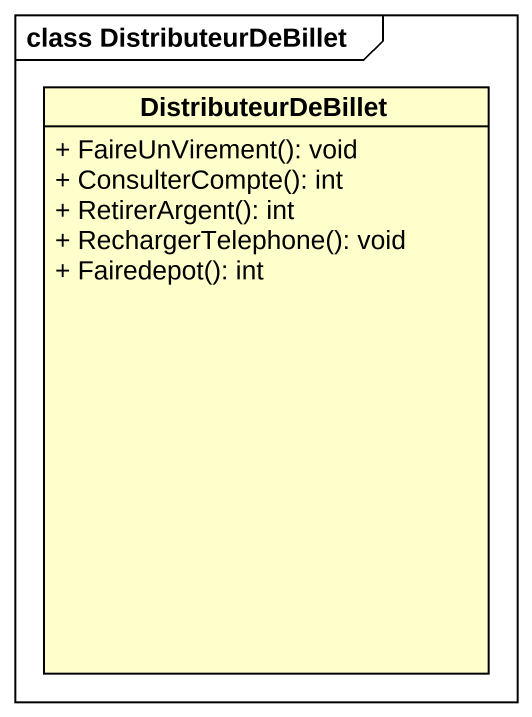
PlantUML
@startuml
mainframe class DistributeurDeBillet
hide circle
hide empty members
skinparam classAttributeIconSize 0
class DistributeurDeBillet {
  + FaireUnVirement(): void
  + ConsulterCompte(): int
  + RetirerArgent(): int
  + RechargerTelephone(): void
  + Fairedepot(): int
}
@enduml
